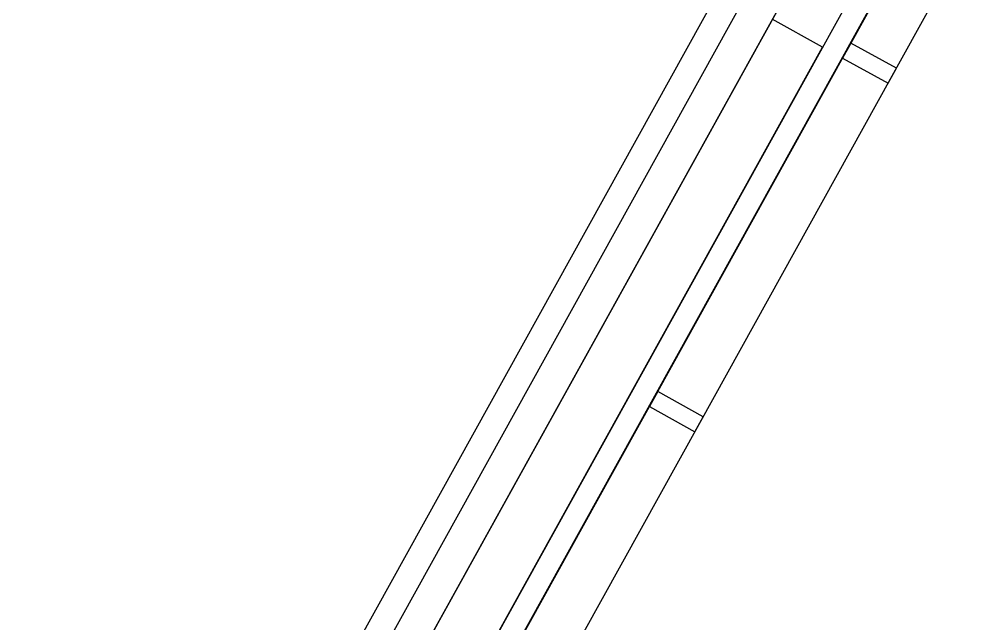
# Model space of a CAD drawing. Header units: metres. Extents: x 2.5 to 42.6, y 0.9 to 31.9.
# Drawn here: x 37.026 to 38.116, y 24.316 to 25.003 of the extents above; entities that cross this region are included whole.
import ezdxf

# ---------------------------------------------------------------- set-up
doc = ezdxf.new("R2010")
doc.units = ezdxf.units.M
doc.layers.add('ARREDI', color=9, linetype='Continuous')
doc.layers.add('PARETI_STRUTTURE', color=7, linetype='Continuous')

msp = doc.modelspace()

# ---------------------------------------------------------------- linework, layer by layer
at = {"layer": 'ARREDI'}
for points in [[(37.7468, 24.5716), (38.1858, 25.3636)], [(38.1862, 25.3634), (37.9667, 24.9674)], [(37.4032, 23.9517), (37.7468, 24.5715)]]:
    msp.add_lwpolyline(points, dxfattribs=at)
for points in [[(37.9664, 24.9675), (37.7469, 24.5715), (37.7473, 24.5713), (37.9668, 24.9673)], [(37.7469, 24.5715), (37.5274, 24.1755), (37.5278, 24.1753), (37.7473, 24.5713)]]:
    msp.add_lwpolyline(points, close=True, dxfattribs=at)
at = {"layer": 'PARETI_STRUTTURE'}
for points in [[(38.533, 26.1773), (38.5902, 26.1456), (32.975, 16.0148)], [(36.3111, 22.2499), (38.0767, 25.4353), (38.0912, 25.4273)], [(33.0572, 16.298), (38.0789, 25.358)], [(38.0789, 25.358), (35.925, 21.4719)], [(37.9716, 24.9759), (38.1815, 25.3548)], [(38.0184, 24.9387), (38.238, 25.3347)], [(37.8219, 25.0364), (37.3924, 24.2616), (37.4182, 24.2472)], [(37.4526, 24.2282), (37.5098, 24.1965), (37.9393, 24.9713), (37.8821, 25.003)], [(37.7521, 24.5799), (37.962, 24.9587)], [(37.7989, 24.5427), (38.0185, 24.9387)], [(37.5325, 24.1839), (37.7425, 24.5627)], [(37.5794, 24.1466), (37.7989, 24.5427)]]:
    msp.add_lwpolyline(points, dxfattribs=at)
for points in [[(37.9716, 24.9759), (37.962, 24.9587), (38.0137, 24.9301), (38.0232, 24.9473)], [(37.7521, 24.5799), (37.7425, 24.5627), (37.7942, 24.5341), (37.8037, 24.5513)]]:
    msp.add_lwpolyline(points, close=True, dxfattribs=at)

doc.saveas('drawing.dxf')
